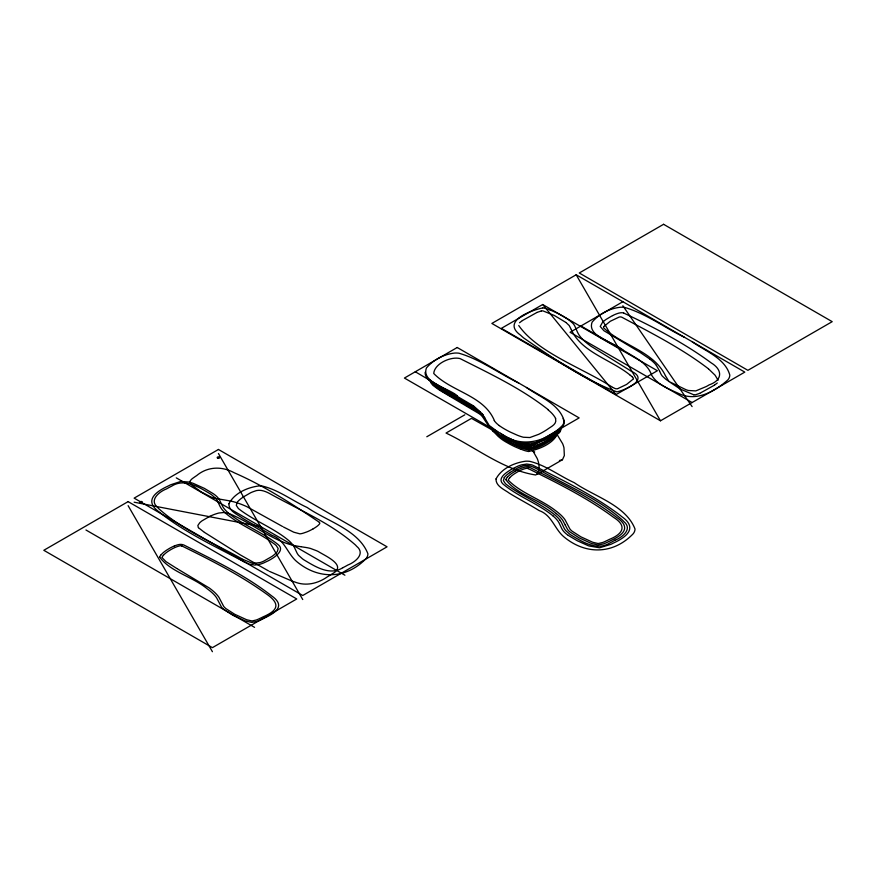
<?xml version="1.0" encoding="UTF-8"?>
<svg xmlns="http://www.w3.org/2000/svg" width="876" height="876" viewBox="0 0 876 876"><rect width="100%" height="100%" fill="white"/><g stroke="black" fill="none" stroke-linecap="round" stroke-linejoin="round"><path stroke-width="1.31" d="M508.31 480.037L508.332 479.895A11.443 6.603 0 0 1 509.624 477.913M425.123 372.311C424.805 379.713 433.653 382.9 438.591 386.666C448.326 392.579 458.422 397.879 468.123 403.88C481.034 408.38 483.585 422.298 492.958 430.16C514.902 448.545 542.616 447.713 562.359 427.072A20.017 11.552 0 0 0 564.122 422.374L563.224 418.421M505.868 479.687C516.632 494.392 539.09 499.397 553.479 511.42A88.98 51.377 0 0 1 556.326 513.621M159.684 557.125C170.491 571.875 192.884 576.824 207.294 588.858A88.98 51.377 0 0 1 210.141 591.048L211.061 591.826A60.126 34.712 0 0 1 214.313 594.935L214.872 595.57A46.669 26.937 0 0 1 215.879 596.808L216.252 597.322A44.665 25.787 0 0 1 216.635 597.881L221.376 606.871A22.765 13.14 0 0 0 222.252 607.933L222.745 608.437A27.025 15.604 0 0 0 223.27 608.919A32.281 18.637 0 0 0 223.807 609.389L233.005 615.324L244.984 620.799A36.245 20.925 0 0 0 245.762 621.073L251.74 622.398L256.832 621.467A26.039 15.034 0 0 0 258.464 620.876L259.088 620.635A41.347 23.871 0 0 0 260.358 620.077L263.315 618.664A70.901 40.931 0 0 0 264.585 618.007C275.59 612.674 286.025 605.896 271.549 595.8C244.951 574.941 214.007 560.29 183.982 545.069A14.574 8.41 0 0 0 183.533 544.905A7.709 4.446 0 0 0 182.515 544.598L182.339 544.554A5.278 3.044 0 0 0 178.211 544.719L177.959 544.762A15.746 9.088 0 0 0 177.324 544.938L177.04 545.025A20.772 11.99 0 0 0 176.164 545.31L175.748 545.452A26.51 15.308 0 0 0 174.871 545.781L174.423 545.967M189.665 481.712L191.286 479.522A25.7 14.837 0 0 1 191.855 479.019L192.249 478.69A36.562 21.112 0 0 1 192.764 478.285L195.49 476.369A68.427 39.508 0 0 1 196.596 475.657C207.415 466.459 221.88 465.999 234.111 472.722C264.245 485.851 292.102 503.875 319.269 522.238M557.213 434.025C550.533 442.238 539.189 448.162 528.907 449.87M237.177 502.441L236.279 505.375L238.272 508.376A29.685 17.137 0 0 0 239.017 509.055C254.445 520.935 273.213 527.768 288.292 540.163A52.352 30.222 0 0 1 292.65 544.664L293.077 545.277A48.005 27.714 0 0 1 294.511 547.642L296.931 552.8A31.722 18.319 0 0 0 298.563 555.34L302.538 558.877A57.411 33.146 0 0 0 303.895 559.841C315.207 566.586 329.858 576.101 342.855 567.692M504.291 477.65L503.393 480.585L505.375 483.574A29.685 17.137 0 0 0 506.12 484.264C521.548 496.134 540.328 502.977 555.406 515.373A52.352 30.222 0 0 1 559.753 519.862M603.893 326.463L610.276 321.273L619.036 317.123A2.486 1.434 0 0 1 621.84 317.221C651.372 333.044 681.692 348.287 708.377 368.752M632.943 379.286L626.592 384.444L617.876 388.583M557.202 430.532L556.687 431.134M559.457 431.036C547.675 441.296 530.363 452.049 514.792 442.96A104.353 60.247 0 0 1 502.824 436.949M559.457 432.547C547.675 442.807 530.363 453.571 514.792 444.482A104.353 60.247 0 0 1 502.824 438.471M161.14 554.672L163.166 552.712A39.705 22.929 0 0 1 163.67 552.285L164.37 551.738A50.041 28.897 0 0 1 166.659 550.117L169.068 548.617A41.632 24.035 0 0 1 174.302 546M163.363 555.318L165.214 553.512A37.23 21.495 0 0 1 165.695 553.117L166.352 552.592A47.556 27.463 0 0 1 168.52 551.059L170.82 549.635A39.146 22.601 0 0 1 175.737 547.171L176.273 546.974A24.035 13.874 0 0 1 177.061 546.668L177.434 546.536A18.297 10.567 0 0 1 178.124 546.317L178.441 546.219A13.271 7.665 0 0 1 178.912 546.087L179.471 545.945A2.858 1.653 0 0 1 181.31 545.77M507.324 477.245L509.35 475.274A39.705 22.929 0 0 1 509.854 474.847L510.555 474.299A50.041 28.897 0 0 1 512.843 472.679L515.252 471.189M509.547 477.88L511.409 476.073A37.23 21.495 0 0 1 511.88 475.679L512.548 475.164A47.556 27.463 0 0 1 514.716 473.62L517.015 472.197A39.146 22.601 0 0 1 521.932 469.733L522.457 469.536A24.035 13.874 0 0 1 523.246 469.24L523.618 469.109A18.297 10.567 0 0 1 524.319 468.879L524.636 468.78A13.271 7.665 0 0 1 525.107 468.649L525.655 468.518A2.858 1.653 0 0 1 527.505 468.331L527.582 468.441M492.367 430.05L471.485 418.356L446.026 433.051C475.438 447.023 503.043 469.93 535.729 474.989C540.262 472.952 539.156 466.59 538.521 462.583A17.498 10.107 60 0 0 537.152 458.4L533.013 451.14M536.977 474.431L562.447 459.725L564.341 455.597L563.98 447.877A17.498 10.107 60 0 0 562.622 443.694L557.344 434.967M519.545 322.74L522.216 320.693M717.302 382.998L714.685 385.002M555.165 432.339L553.183 433.828M555.34 432.383L553.183 434.003M554.902 432.251L554.026 432.93M242.696 497.327L250.678 492.75A31.218 18.024 0 0 1 254.171 491.359C259.635 488.819 265.45 491.206 270.29 493.911C299.077 509.92 330.504 522.895 355.393 544.938A64.266 37.099 0 0 1 356.641 546.285C365.84 553.687 355.196 562.228 347.805 565.042A77.34 44.654 0 0 1 342.866 567.692M553.041 434.102L552.23 434.496M509.799 472.536L517.782 467.959A31.218 18.024 0 0 1 521.286 466.569M550.391 438.471L549.778 438.898M552.756 434.299L550.61 435.591M552.428 434.069L550.61 435.306M551.979 434.835L547.697 437.628A95.988 55.418 0 0 1 543.372 440.157L532.006 444.745L524.275 444.614M522.414 320.561L537.01 312.436M714.422 385.177L699.891 393.28M550.248 435.832L549.164 436.544A99.765 57.597 0 0 1 542.934 440.245L541.456 441.011A68.876 39.77 0 0 1 540.328 441.581L539.802 441.832M547.719 440.278L547.161 440.65M549.887 435.777L549.164 436.259M546.602 441.011L545.2 441.734M545.135 441.931L544.478 442.336M543.81 442.73L542.802 443.322M543.547 442.73L542.748 443.201M614.919 540.251C622.278 537.393 633.085 528.995 623.745 521.494A64.266 37.099 0 0 0 622.507 520.147C598.658 498.86 568.447 486.388 540.864 470.872C534.448 467.773 528.469 463.448 521.286 466.569M622.858 301.716L570.068 332.278L692.106 402.544M576.178 274.768L491.863 323.441L660.482 420.798L744.797 372.114L576.178 274.768L660.482 420.798M542.682 304.509L501.379 328.347L616.102 394.583L657.394 370.734L542.682 304.509L616.102 394.583M426.809 436.763L464.838 414.808M313.192 528.819L310.728 530.144A47.556 27.463 0 0 1 308.067 531.404L307.158 531.776A37.23 21.495 0 0 1 306.469 532.05L303.348 533.123A11.443 6.603 0 0 1 299.931 533.856L293.767 532.203L283.32 526.925M542.244 443.639L540.842 444.417M541.948 443.661L541.127 444.11M540.547 444.57L533.604 447.767A12.91 7.457 0 0 1 530.418 448.676L529.761 448.731A12.746 7.358 0 0 0 534.513 447.067M540.207 444.614L537.809 445.829A56.152 32.423 0 0 1 536.868 446.278L535.805 446.749M612.521 315.59L606.181 319.357A40.811 23.564 0 0 0 602.546 322.313L600.213 326.43L603.871 330.69L639.951 352.316L649.861 359.083M210.01 516.194L202.082 520.804A31.218 18.024 0 0 0 199.673 522.83L197.845 525.501L198.37 527.615M539.277 442.073L536.123 443.442M562.447 459.725L559.414 460.502M535.773 446.902L535.214 447.143M537.108 312.393L541.237 310.98M699.683 393.357L695.653 394.737A2.486 1.434 0 0 1 693.77 394.769M535.882 443.661L535.148 443.935M534.918 444.012L526.783 445.183M528.907 451.392C539.222 449.202 552.712 443.913 557.322 434.146M542.693 307.947C531.524 310.224 500.886 321.054 520.519 335.147A108.613 62.711 0 0 0 523.618 337.928C552.855 358.043 583.734 379.604 616.967 391.879C625.825 389.842 649.85 379.275 630.961 371.106A147.288 85.038 0 0 0 628.848 369.694L590.84 346.13A106.489 61.484 0 0 1 585.562 342.034L583.953 340.589A57.597 33.255 0 0 1 579.2 335.223L578.631 334.293A60.915 35.171 0 0 1 577.207 331.566L576.145 329.037M529.137 448.611L528.042 448.556L529.06 448.709M526.575 445.161L520.935 443.76A46.143 26.641 0 0 1 517.99 442.665L516.095 441.887M301.235 546.766L306.085 547.511A31.722 18.319 0 0 1 310.487 548.453L316.619 550.752A57.411 33.146 0 0 1 318.284 551.53C324.897 555.8 348.32 565.655 331.873 574.032A77.34 44.654 0 0 1 327.295 576.879C317.835 583.558 305.834 586.438 294.807 581.982A64.266 37.099 0 0 1 292.475 581.27L269.512 571.404M300.873 546.712L297.15 546.12A48.005 27.714 0 0 1 293.066 545.288L292.004 545.025A52.352 30.222 0 0 1 284.229 542.518M134.127 502.2L260.599 526.531M527.943 448.534L527.089 448.227M527.735 448.49L523.706 447.165M693.661 394.748L680.181 389.021L668.727 381.378L685.996 389.71A29.094 16.797 0 0 0 688.437 390.499L695.796 390.904L706.363 386.491A87.644 50.6 0 0 0 709.166 384.882C722.382 380.337 723.083 370.044 711.126 362.828C684.397 343.085 652.795 326.649 623.624 313.017M528.502 467.116L528.699 467.16A7.709 4.446 0 0 1 529.717 467.466A14.574 8.41 0 0 1 530.177 467.642C559.764 482.676 590.227 497.163 616.682 517.442C631.541 527.407 623.307 534.918 610.78 540.569A70.901 40.931 0 0 1 609.499 541.237L606.542 542.649A41.347 23.871 0 0 1 605.272 543.197L604.779 543.394A26.039 15.034 0 0 1 603.027 544.04L597.936 544.96L591.957 543.635A36.245 20.925 0 0 1 591.18 543.361L579.189 537.886L570.002 531.951A32.281 18.637 0 0 1 569.455 531.48A27.025 15.604 0 0 1 568.94 531.009L568.491 530.56A22.765 13.14 0 0 1 567.56 529.443L565.261 525.096M527.691 468.474L527.724 468.474A4.698 2.716 0 0 1 528.261 468.638M181.507 545.901L181.54 545.912A4.698 2.716 0 0 1 182.077 546.077M232.479 501.488L231.538 501.269A47.14 27.222 0 0 0 230.519 501.028L215.025 498.313A20.279 11.706 0 0 1 213.383 497.864L212.605 497.612A24.55 14.18 0 0 1 211.85 497.338A29.817 17.213 0 0 1 211.094 497.042L201.239 491.94L192.041 485.238A33.737 19.48 0 0 1 191.603 484.822L189.687 482.227L192.457 483.103A44.03 25.415 0 0 1 193.541 483.497L204.272 488.326L213.295 493.714A47.589 27.474 0 0 1 215.945 495.761L217.357 497.097A31.372 18.111 0 0 1 219.723 500.382L222.493 506.153A44.402 25.634 0 0 0 223.555 507.883L223.851 508.299A49.417 28.536 0 0 0 228.384 513.029M528.414 468.693C557.64 483.18 587.238 497.842 613.528 517.311C628.081 526.356 622.19 534.36 609.083 539.517A68.427 39.508 0 0 1 607.856 540.153L604.539 541.729A36.562 21.112 0 0 1 603.827 542.025L603.268 542.255A25.7 14.837 0 0 1 602.392 542.583L598.155 543.536L593.216 542.397A33.737 19.48 0 0 1 592.483 542.145L580.887 536.835L572.05 531.141A29.817 17.213 0 0 1 571.546 530.703A24.55 14.18 0 0 1 571.075 530.276L570.681 529.87A20.279 11.706 0 0 1 569.849 528.874L565.14 519.928A47.14 27.222 0 0 0 564.735 519.337L564.341 518.8A58.013 33.496 0 0 0 559.282 513.599L558.351 512.788A91.498 52.823 0 0 0 555.428 510.533C540.799 499.134 520.957 493.177 508.321 480.223M182.23 546.131C210.919 560.235 239.728 574.853 265.778 593.501C280.758 603.695 278.469 610.309 262.899 616.945A68.427 39.508 0 0 1 261.672 617.591L258.354 619.157A36.562 21.112 0 0 1 257.643 619.463L257.073 619.693A25.7 14.837 0 0 1 256.208 620.022L252.025 620.964L247.021 619.836A33.737 19.48 0 0 1 246.298 619.584L234.702 614.273L225.855 608.579A29.817 17.213 0 0 1 225.351 608.141A24.55 14.18 0 0 1 224.88 607.703L224.53 607.353A20.279 11.706 0 0 1 223.654 606.312L218.956 597.366A47.14 27.222 0 0 0 218.551 596.775L218.157 596.238A58.013 33.496 0 0 0 213.098 591.037L212.167 590.227A91.498 52.823 0 0 0 209.244 587.971L177.029 568.612M523.487 447.209L524.286 447.494A31.065 17.936 0 0 0 525.261 447.822M521.22 447.921L515.197 445.347A110.672 63.893 0 0 1 509.854 442.676L505.759 440.376A77.789 44.917 0 0 1 503.098 438.712L499.167 436.226M521.22 449.432L515.197 446.87A110.672 63.893 0 0 1 509.854 444.198L505.759 441.898A77.789 44.917 0 0 1 503.098 440.234L502.802 440.037A59.13 34.142 0 0 1 501.094 438.832L498.236 436.445A24.429 14.104 0 0 1 496.429 434.178M284.207 542.529C265.198 535.116 249.058 522.041 230.322 514.07A29.685 17.137 0 0 0 229.14 513.643L223.949 512.493L218.869 513.018A35.259 20.356 0 0 0 210.098 516.26M522.589 446.87L521.22 446.322M522.676 446.771L521.538 446.322M550.303 310.005L556.227 312.644A110.672 63.893 0 0 1 561.483 315.382L562.699 316.061M517.322 442.27L514.935 441.384M516.522 441.646L515.23 441.077M520.015 445.818L519.249 445.49M520.048 445.698L519.413 445.424M515.745 441.603L514.387 441M513.982 440.519L513.15 440.135M513.982 440.814L512.745 440.234M518.154 444.855L517.475 444.548M513.632 440.792L512.416 440.223M532.225 450.866L534.699 452.016M512.121 440.08L510.533 439.303M244.284 561.91L248.926 563.958A15.538 8.968 0 0 0 249.901 564.297L254.796 565.064L260.019 564.232A27.255 15.735 0 0 0 263.435 563.06L268.79 560.53A56.382 32.554 0 0 0 270.498 559.545C275.447 556.764 285.215 549.887 277.988 544.467C262.592 532.279 243.594 525.48 228.351 513.04M243.955 561.757C215.912 546.734 186.511 533.298 161.261 513.697A107.091 61.824 0 0 1 159.969 512.57C143.171 501.094 155.413 491.841 168.159 486.038A69.04 39.858 0 0 1 170.71 484.767L180.752 481.45L189.654 482.096M511.343 439.27L511.934 439.555M511.934 439.851L510.752 439.27M612.696 387.4L615.029 388.506A2.486 1.434 0 0 0 617.722 388.637M612.488 387.291C583.821 368.588 537.568 352.667 518.745 325.533M243.55 559.665L252.934 563.476L260.271 562.534A31.218 18.024 0 0 0 263.775 561.133L271.757 556.567A35.259 20.356 0 0 0 277.374 551.475L278.174 548.518L276.269 545.606A29.685 17.137 0 0 0 275.447 544.839C260.008 532.969 241.239 526.126 226.161 513.73A52.352 30.222 0 0 1 221.803 509.23L221.387 508.617A48.005 27.714 0 0 1 219.953 506.251L217.522 501.094A31.722 18.319 0 0 0 215.89 498.553L211.915 495.017A57.411 33.146 0 0 0 210.558 494.053C199.257 487.308 184.595 477.792 171.597 486.202A77.34 44.654 0 0 0 166.648 488.852C159.224 491.644 148.624 500.218 157.811 507.609A64.266 37.099 0 0 0 159.06 508.956C183.194 530.495 213.832 543.021 241.721 558.746M243.112 559.457L242.203 558.987M510.095 439.084L508.825 438.438M268.527 570.9L240.133 554.804L204.447 532.367M500.338 433.281C520.41 448.545 545.77 442.391 562.359 425.55A20.017 11.552 0 0 0 564.122 420.852C559.392 403.891 539.517 396.948 526.421 387.477M684.495 337.304C664.534 327.602 646.017 313.586 624.566 307.399A13.381 7.72 0 0 0 620.405 307.246C609.652 308.407 599.162 313.926 592.132 322.127C586.515 336.888 615.445 342.593 623.252 350.323M518.833 383.097C498.871 373.406 480.355 359.379 458.904 353.203A13.381 7.72 0 0 0 454.743 353.05C443.99 354.2 433.489 359.718 426.459 367.92C420.841 382.681 449.782 388.397 457.579 396.116M282.379 526.399L246.802 506.635A91.498 52.823 0 0 0 242.893 504.948L241.502 504.401A58.013 33.496 0 0 0 232.49 501.477M451.589 395.766L462.933 402.237M580.941 325.981L627.019 352.491C636.513 358.295 647.966 363.879 651.656 375.246C657.624 384.991 669.264 389.141 679.174 393.718C696.453 401.942 715.265 391.276 728.022 379.757A20.017 11.552 0 0 0 729.796 375.048C725.054 358.087 705.18 351.145 692.095 341.684M415.29 371.763L473.631 405.993L482.304 413.844L489.224 425.506L497.721 431.769M450.494 395.142L446.793 392.995M463.722 402.686L464.521 403.135M176.284 477.858L344.903 575.214M85.957 530.002L254.577 627.358M465.397 403.65L467.149 404.668M563.104 316.302L565.48 317.725A77.789 44.917 0 0 1 568.086 319.433L568.371 319.63A59.13 34.142 0 0 1 570.035 320.846L572.805 323.277A24.429 14.104 0 0 1 574.711 325.894L576.047 328.807M502.813 436.96L499.167 434.704M176.755 568.447L165.98 561.636L162.137 557.673M446.136 392.612L440.497 389.207A147.288 85.038 0 0 1 438.329 387.816L437.956 387.564M468.014 405.172L468.89 405.687M438.307 388.418L445.118 392.47M457.458 399.806L459.67 401.131M461.882 402.445L474.88 410.264M469.755 406.201L471.474 407.241M472.602 407.931L475.953 410.034M477.672 411.162L478.942 412.005M437.584 387.323L435.394 385.801M204.097 532.126L198.458 527.724M568.272 535.389L577.295 540.766L588.026 545.606A44.03 25.415 0 0 0 589.099 545.989L599.567 547.785L610.857 544.335A69.04 39.858 0 0 0 613.408 543.065C626.154 537.262 638.396 528.009 621.599 516.522A107.091 61.824 0 0 0 620.296 515.406C593.424 495.028 562.731 480.103 532.641 465.145A15.538 8.968 0 0 0 531.655 464.806L526.761 464.039L521.548 464.86A27.255 15.735 0 0 0 518.132 466.043L512.778 468.572A56.382 32.554 0 0 0 511.058 469.558C506.766 472.274 497.064 478.055 502.758 483.815C518.055 496.747 537.744 503.295 553.205 516.063M499.32 425.605L498.729 425.167A30.605 17.673 0 0 1 494.261 420.589M565.841 322.401L554.355 315.491L543.175 310.969A2.486 1.434 0 0 0 541.324 310.958M629.669 374.742C611.306 359.883 581.138 352.01 571.305 329.694M629.702 374.775L631.771 376.461M566.071 322.576L569.203 325.533L571.163 329.332M434.124 384.838L431.496 382.385M556.326 513.621L557.256 514.398A60.126 34.712 0 0 1 560.509 517.497L561.056 518.132A46.669 26.937 0 0 1 562.063 519.38L562.436 519.884A44.665 25.787 0 0 1 562.819 520.443L565.206 524.976M708.498 368.851L715.068 375.191L718.123 380.217M499.189 435.799L501.094 437.321A59.13 34.142 0 0 0 502.802 438.515M482.972 415.969L482.468 415.52A91.542 52.845 0 0 0 476.259 410.822C461.378 398.985 439.599 394.408 428.408 378.826M548.409 409.815C521.746 388.67 490.505 373.986 460.283 358.7A17.608 10.162 0 0 0 459.812 358.525C450.79 356.291 434.441 363.595 433.74 373.483C451.479 391.824 483.87 395.317 494.382 420.568M631.793 376.483L632.691 377.37M498.838 435.492L498.236 434.923M604.21 328.39C622.803 345.56 653.584 351.331 665.366 375.53M492.816 429.35L492.553 429.01A34.164 19.721 0 0 1 492.301 428.671M492.816 430.872L492.553 430.532A34.164 19.721 0 0 1 491.425 428.802L490.472 426.94M429.503 379.691L439.183 387.258L476.281 409.289A91.542 52.845 0 0 1 480.486 412.355M656.376 365.412L659.562 371.03M559.731 519.873L560.18 520.486A48.005 27.714 0 0 1 561.615 522.841L564.034 527.998A31.722 18.319 0 0 0 565.677 530.538L569.641 534.086A57.411 33.146 0 0 0 571.01 535.039C582.31 541.784 596.972 551.311 609.97 542.89A77.34 44.654 0 0 0 614.908 540.251M319.641 522.633L319.652 522.654A4.698 2.716 0 0 0 319.357 522.326M622.858 305.768L692.106 406.595M496.221 433.85L495.849 433.193M218.442 453.516L302.746 599.545M128.115 505.671L212.419 651.7M659.606 371.139L660.734 373.581A30.244 17.465 0 0 0 662.344 376.122L665.65 379.111A56.841 32.817 0 0 0 668.202 380.885L668.826 381.29L665.442 375.716M555.428 418.564L555.548 418.903A20.422 11.793 0 0 1 555.647 419.232C556.994 424.488 550.467 426.875 547.215 429.47A96.469 55.692 0 0 1 541.193 433.051L539.769 433.784A66.521 38.402 0 0 1 538.674 434.332L529.892 437.54L523.388 437.244A36.595 21.123 0 0 1 516.731 434.956L510.347 432.098A103.631 59.831 0 0 1 506.536 430.116A75.522 43.603 0 0 1 499.287 425.616M430.674 382.494L432.864 385.298L438.329 389.338A147.288 85.038 0 0 0 440.497 390.729L479.358 413.811A106.489 61.484 0 0 1 484.789 417.852M237.078 502.419A35.259 20.356 0 0 1 242.794 497.382M542.781 307.794A21.922 12.658 0 0 1 550.139 310.115M528.83 451.556A21.922 12.658 0 0 1 521.373 449.322M528.83 450.034A21.922 12.658 0 0 1 521.373 447.8M497.962 434.649A24.429 14.104 0 0 1 497.459 434.08M481.34 413.691A106.489 61.484 0 0 1 483.256 415.125M510.171 438.985A107.146 61.857 0 0 1 507.324 437.496M524.242 444.658A38.007 21.944 0 0 1 517.366 442.238M548.442 436.708A99.765 57.597 0 0 1 542.934 439.96L541.456 440.727A68.876 39.77 0 0 1 540.328 441.285L531.174 444.625L524.275 444.318A38.007 21.944 0 0 1 517.366 441.942M510.171 438.69A107.146 61.857 0 0 1 509.602 438.394M560.826 427.849A16.075 9.275 0 0 1 559.523 432.569M499.254 436.171A43.22 24.955 0 0 1 492.673 430.915M560.881 427.849A16.075 9.275 0 0 1 559.523 431.047M499.254 434.649A43.22 24.955 0 0 1 492.98 429.711M548.135 409.935A50.534 29.171 0 0 1 555.702 418.52M649.806 359.105A60.05 34.668 0 0 1 656.442 365.391M612.609 315.634A26.455 15.275 0 0 1 619.047 313.05L619.354 313.028A5.803 3.351 0 0 1 623.646 312.907M633.129 377.885A2.486 1.434 0 0 1 633.184 378.936M603.739 327.832A2.486 1.434 0 0 1 603.684 326.792M504.193 477.617A35.259 20.356 0 0 1 509.909 472.591M568.272 535.389A47.589 27.474 0 0 1 565.622 533.342L564.21 532.006A31.372 18.111 0 0 1 561.834 528.721L559.074 522.95A44.402 25.634 0 0 0 558.012 521.22L557.716 520.793A49.417 28.536 0 0 0 553.183 516.073M505.813 479.676A13.917 8.037 0 0 1 507.401 477.267M515.274 471.2A41.632 24.035 0 0 1 520.486 468.561L521.067 468.342A26.51 15.308 0 0 1 521.932 468.025L522.348 467.872A20.772 11.99 0 0 1 523.136 467.62L523.509 467.499A15.746 9.088 0 0 1 524.067 467.346L524.385 467.269A5.278 3.044 0 0 1 528.557 467.007M313.181 528.808A39.146 22.601 0 0 0 317.462 525.983L317.813 525.677A24.035 13.874 0 0 0 318.327 525.217L318.546 524.998A18.297 10.567 0 0 0 318.941 524.604L319.105 524.417A13.271 7.665 0 0 0 319.335 524.144L319.576 523.826A2.858 1.653 0 0 0 319.828 523.476M162.104 557.278A11.443 6.603 0 0 1 163.44 555.351M159.618 557.114A13.917 8.037 0 0 1 161.217 554.705M228.91 503.733C228.581 511.146 237.429 514.332 242.367 518.088C252.113 524.012 262.209 529.312 271.899 535.302C284.82 539.813 287.372 553.731 296.745 561.582C318.689 579.967 346.392 579.135 366.146 558.494A20.017 11.552 0 0 0 367.909 553.796C358.711 529.892 326.737 521.121 307.158 507.478C292.288 500.689 278.732 490.012 262.68 486.147A13.381 7.72 0 0 0 258.519 485.994C247.131 487.549 234.396 493.199 228.91 503.733M496.024 478.942C495.696 486.344 504.543 489.531 509.482 493.298C519.216 499.21 529.323 504.51 539.014 510.511C551.924 515.011 554.475 528.929 563.848 536.791C585.803 555.176 613.507 554.344 633.249 533.703A20.017 11.552 0 0 0 635.012 529.005C625.825 505.102 593.851 496.331 574.262 482.676C559.392 475.898 545.836 465.222 529.794 461.356A13.381 7.72 0 0 0 525.633 461.203C514.234 462.758 501.51 468.408 496.024 478.942M457.206 347.498L404.416 378.06L526.454 448.326L579.145 417.907L457.206 347.498M128.115 501.62L43.8 550.292L212.419 647.649L296.734 598.965L128.115 501.62M218.442 449.465L134.127 498.137L302.746 595.494L387.061 546.821L218.442 449.465M663.581 224.3L579.266 272.983L747.885 370.329L832.2 321.656L663.581 224.3M140.532 502.813A1.237 0.712 0 0 0 142.394 502.2A1.237 0.712 0 0 0 140.532 501.576A1.237 0.712 0 0 0 140.532 502.813M217.817 458.192A1.237 0.712 0 0 0 219.679 457.579A1.237 0.712 0 0 0 217.817 456.954A1.237 0.712 0 0 0 217.817 458.192"/></g></svg>
